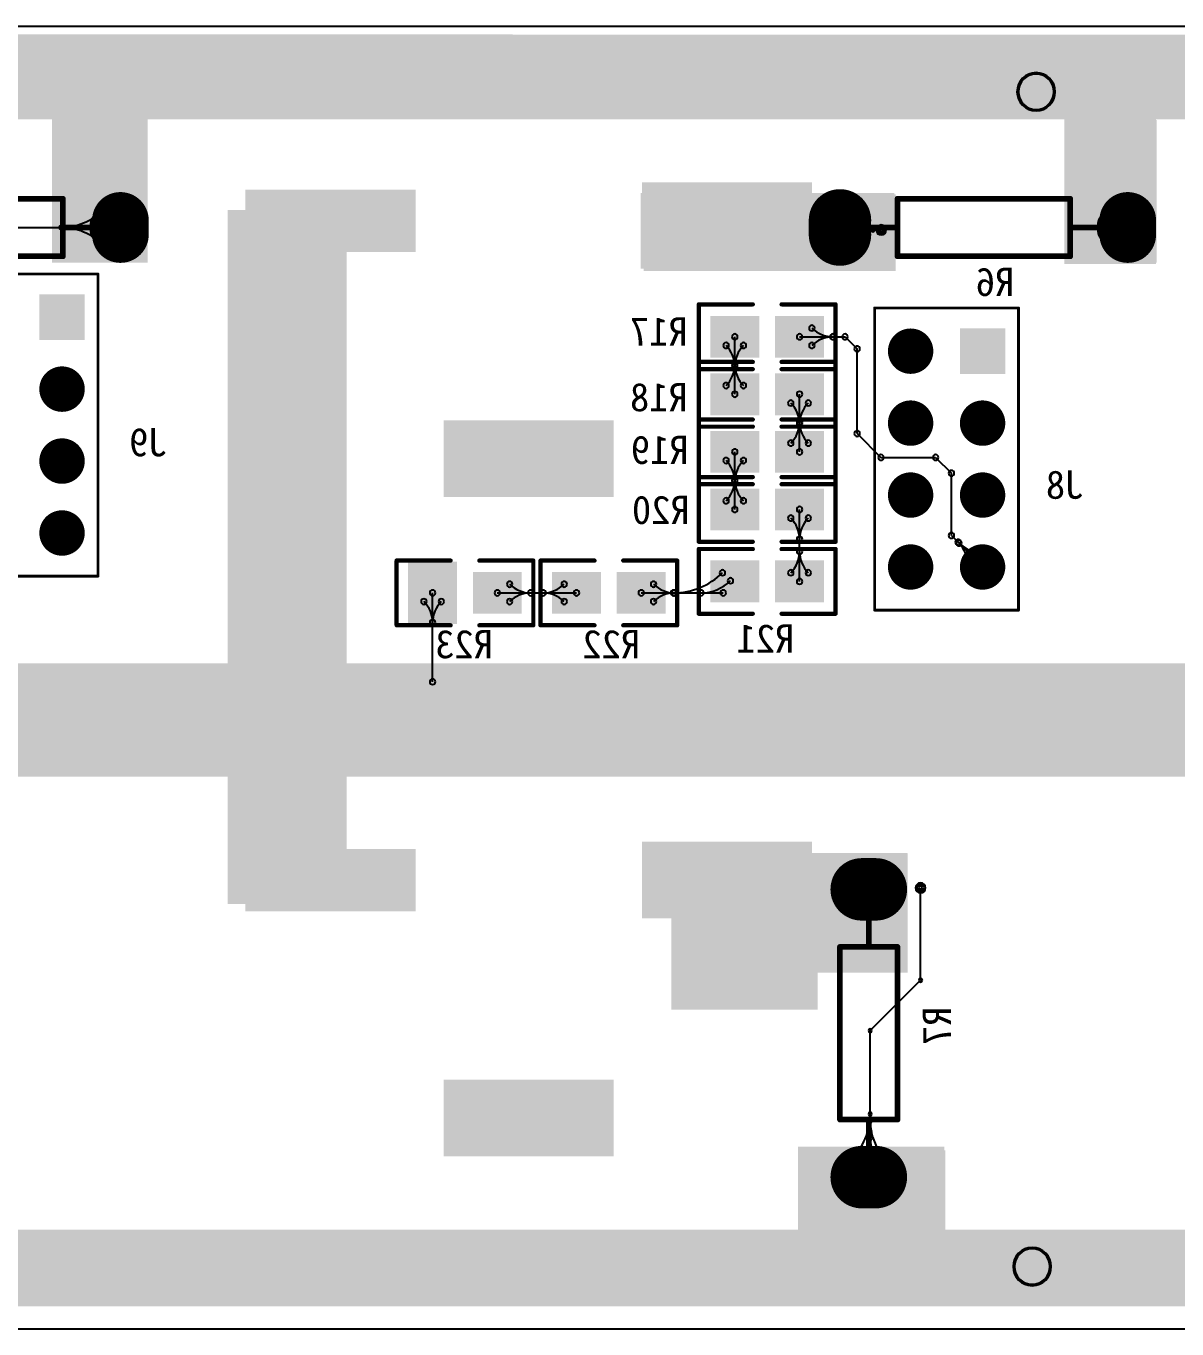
# Model space of a CAD drawing. Header units: inches. Extents: x 32166 to 66782, y 2386 to 7162.
# Drawn here: x 33347.3 to 33509.8, y 3216.8 to 3400.8 of the extents above; entities that cross this region are included whole.
import ezdxf

# ---------------------------------------------------------------- set-up
doc = ezdxf.new("R2010")
doc.units = ezdxf.units.IN
doc.header["$LTSCALE"] = 0.64311
doc.header["$MEASUREMENT"] = 0
for name, color, linetype in [('BOTTOMLAYER', 5, 'CONTINUOUS'), ('BOTTOMOVERLAY', 54, 'CONTINUOUS'), ('BOTTOMPASTE', 16, 'CONTINUOUS'), ('BOTTOMSOLDER', 6, 'CONTINUOUS'), ('KEEPOUTLAYER', 6, 'CONTINUOUS'), ('MULTILAYER', 9, 'CONTINUOUS')]:
    doc.layers.add(name, color=color, linetype=linetype)
doc.styles.get("Standard").update_dxf_attribs({"font": 'txt', "width": 0.8})

msp = doc.modelspace()

# ---------------------------------------------------------------- linework, layer by layer
at = {"layer": 'BOTTOMLAYER'}
for p, q in [((33328.61, 3372.4), (33357.66, 3372.4)), ((33462.18, 3372.4), (33462.54, 3372.05)), ((33462.54, 3372.05), (33468.02, 3372.05)), ((33447.33, 3348.84), (33447.33, 3356.97)), ((33456.48, 3356.97), (33462.9, 3356.97)), ((33462.9, 3356.97), (33464.61, 3355.25)), ((33464.61, 3343.29), (33464.61, 3355.25)), ((33456.48, 3340.71), (33456.48, 3348.84)), ((33464.61, 3343.29), (33467.97, 3339.93)), ((33447.33, 3332.58), (33447.33, 3340.71)), ((33467.97, 3339.93), (33475.69, 3339.93)), ((33475.69, 3339.93), (33477.92, 3337.7)), ((33477.92, 3328.9), (33477.92, 3337.7)), ((33456.48, 3322.42), (33456.48, 3332.58)), ((33477.92, 3328.9), (33482.32, 3324.5)), ((33482.32, 3324.45), (33482.32, 3324.5)), ((33404.66, 3308.25), (33404.66, 3320.79)), ((33413.8, 3320.79), (33424.98, 3320.79)), ((33434.12, 3320.79), (33445.7, 3320.79)), ((33473.56, 3266.09), (33473.56, 3279.13)), ((33466.45, 3258.97), (33473.56, 3266.09)), ((33466.45, 3241.21), (33466.45, 3258.97))]:
    msp.add_line(p, q, dxfattribs=at)
for points, const_width in [([(33360.58, 3371.4), (33360.58, 3373.4)], 8), ([(33462.18, 3371.4), (33462.18, 3373.4)], 8), ([(33502.82, 3371.4), (33502.82, 3373.4)], 8), ([(33357.66, 3373), (33357.66, 3371.8)], 2), ([(33499.9, 3373), (33499.9, 3371.8)], 2), ([(33465.25, 3278.93), (33467.25, 3278.93)], 8), ([(33465.25, 3238.29), (33467.25, 3238.29)], 8), ([(33467.05, 3241.21), (33465.85, 3241.21)], 2)]:
    msp.add_lwpolyline(points, dxfattribs=dict(at, const_width=const_width))
for points, const_width in [([(33362.58, 3373.4, 1), (33358.58, 3373.4, 1)], 4), ([(33464.18, 3373.4, 1), (33460.18, 3373.4, 1)], 4), ([(33504.82, 3373.4, 1), (33500.82, 3373.4, 1)], 4), ([(33362.58, 3371.4, 1), (33358.58, 3371.4, 1)], 4), ([(33464.18, 3371.4, 1), (33460.18, 3371.4, 1)], 4), ([(33504.82, 3371.4, 1), (33500.82, 3371.4, 1)], 4), ([(33358.16, 3373, 1), (33357.16, 3373, 1)], 1), ([(33358.16, 3371.8, 1), (33357.16, 3371.8, 1)], 1), ([(33500.4, 3373, 1), (33499.4, 3373, 1)], 1), ([(33500.4, 3371.8, 1), (33499.4, 3371.8, 1)], 1), ([(33473.56, 3354.93, 1), (33470.76, 3354.93, 1)], 2.8), ([(33353.73, 3349.57, 1), (33350.93, 3349.57, 1)], 2.8), ([(33473.56, 3344.77, 1), (33470.76, 3344.77, 1)], 2.8), ([(33483.72, 3344.77, 1), (33480.92, 3344.77, 1)], 2.8), ([(33353.73, 3339.41, 1), (33350.93, 3339.41, 1)], 2.8), ([(33473.56, 3334.61, 1), (33470.76, 3334.61, 1)], 2.8), ([(33483.72, 3334.61, 1), (33480.92, 3334.61, 1)], 2.8), ([(33353.73, 3329.25, 1), (33350.93, 3329.25, 1)], 2.8), ([(33473.56, 3324.45, 1), (33470.76, 3324.45, 1)], 2.8), ([(33483.72, 3324.45, 1), (33480.92, 3324.45, 1)], 2.8), ([(33465.25, 3276.93, 1), (33465.25, 3280.93, 1)], 4), ([(33467.25, 3276.93, 1), (33467.25, 3280.93, 1)], 4), ([(33465.25, 3236.29, 1), (33465.25, 3240.29, 1)], 4), ([(33467.25, 3236.29, 1), (33467.25, 3240.29, 1)], 4), ([(33465.85, 3240.71, 1), (33465.85, 3241.71, 1)], 1), ([(33467.05, 3240.71, 1), (33467.05, 3241.71, 1)], 1)]:
    msp.add_lwpolyline(points, format="xyb", close=True, dxfattribs=dict(at, const_width=const_width))
for centre, radius, start, end in [((33489.88, 3391.57), 2.5, 0, 180), ((33489.88, 3391.57), 2.5, 180, 0), ((33352.15, 3380.83), 8.43, 270, 315), ((33358.11, 3374.87), 0.254, 0, 180), ((33358.11, 3374.87), 0.254, 180, 0), ((33354.61, 3378.38), 5.98, 270.0001, 315.0001), ((33358.83, 3374.15), 0.254, 0, 180), ((33358.83, 3374.15), 0.254, 180, 0), ((33352.15, 3372.4), 0.254, 0, 180), ((33352.15, 3372.4), 0.254, 0, 180), ((33352.15, 3372.4), 0.254, 180, 0), ((33352.15, 3372.4), 0.254, 180, 0), ((33352.15, 3363.97), 8.43, 45, 90), ((33354.61, 3372.4), 0.254, 0, 180), ((33354.61, 3372.4), 0.254, 0, 180), ((33354.61, 3372.4), 0.254, 180, 0), ((33354.61, 3372.4), 0.254, 180, 0), ((33354.61, 3366.42), 5.98, 44.9999, 89.9999), ((33357.66, 3372.4), 0.254, 0, 180), ((33357.66, 3372.4), 0.254, 180, 0), ((33358.83, 3370.65), 0.254, 0, 180), ((33462.18, 3372.4), 0.254, 0, 180), ((33462.18, 3372.4), 0.254, 180, 0), ((33462.54, 3372.05), 0.254, 0, 180), ((33462.54, 3372.05), 0.254, 0, 180), ((33462.54, 3372.05), 0.254, 180, 0), ((33462.54, 3372.05), 0.254, 180, 0), ((33466.83, 3372.05), 0.254, 0, 180), ((33466.83, 3372.05), 0.254, 0, 180), ((33466.83, 3372.05), 0.254, 180, 0), ((33466.83, 3372.05), 0.254, 180, 0), ((33466.83, 3373.23), 1.19, 270.0004, 315.0004), ((33466.83, 3370.86), 1.19, 44.9996, 89.9996), ((33467.67, 3372.39), 0.254, 0, 180), ((33467.67, 3372.39), 0.254, 180, 0), ((33467.67, 3371.7), 0.254, 0, 180), ((33467.67, 3371.7), 0.254, 180, 0), ((33468.02, 3372.05), 0.5, 0, 180), ((33468.02, 3372.05), 0.5, 180, 0), ((33468.02, 3372.05), 0.254, 0, 180), ((33468.02, 3372.05), 0.254, 180, 0), ((33358.11, 3369.93), 0.254, 0, 180), ((33358.11, 3369.93), 0.254, 180, 0), ((33358.83, 3370.65), 0.254, 180, 0), ((33458.21, 3358.2), 0.4, 0, 180), ((33458.21, 3358.2), 0.4, 180, 0), ((33461.18, 3361.17), 4.2, 225, 270), ((33447.33, 3356.97), 0.4, 0, 180), ((33447.33, 3356.97), 0.4, 180, 0), ((33456.48, 3356.97), 0.4, 0, 180), ((33456.48, 3356.97), 0.4, 180, 0), ((33461.18, 3352.76), 4.2, 90, 135), ((33461.18, 3356.97), 0.4, 0, 180), ((33461.18, 3356.97), 0.4, 0, 180), ((33461.18, 3356.97), 0.4, 180, 0), ((33461.18, 3356.97), 0.4, 180, 0), ((33462.9, 3356.97), 0.4, 0, 180), ((33462.9, 3356.97), 0.4, 0, 180), ((33462.9, 3356.97), 0.4, 180, 0), ((33462.9, 3356.97), 0.4, 180, 0), ((33446.1, 3355.74), 0.4, 0, 180), ((33446.1, 3355.74), 0.4, 180, 0), ((33443.13, 3352.76), 4.2, 360, 45), ((33451.53, 3352.76), 4.2, 135, 180), ((33448.56, 3355.74), 0.4, 0, 180), ((33448.56, 3355.74), 0.4, 180, 0), ((33458.21, 3355.74), 0.4, 0, 180), ((33458.21, 3355.74), 0.4, 180, 0), ((33464.61, 3355.25), 0.4, 0, 180), ((33464.61, 3355.25), 0.4, 0, 180), ((33464.61, 3355.25), 0.4, 180, 0), ((33464.61, 3355.25), 0.4, 180, 0), ((33443.13, 3353.04), 4.2, 315, 0), ((33447.33, 3353.04), 0.4, 0, 180), ((33447.33, 3353.04), 0.4, 0, 180), ((33447.33, 3352.76), 0.4, 0, 180), ((33447.33, 3352.76), 0.4, 0, 180), ((33447.33, 3353.04), 0.4, 180, 0), ((33447.33, 3353.04), 0.4, 180, 0), ((33447.33, 3352.76), 0.4, 180, 0), ((33447.33, 3352.76), 0.4, 180, 0), ((33451.53, 3353.04), 4.2, 180, 225), ((33446.1, 3350.07), 0.4, 0, 180), ((33446.1, 3350.07), 0.4, 180, 0), ((33447.33, 3348.84), 0.4, 0, 180), ((33447.33, 3348.84), 0.4, 180, 0), ((33448.56, 3350.07), 0.4, 0, 180), ((33448.56, 3350.07), 0.4, 180, 0), ((33456.48, 3348.84), 0.4, 0, 180), ((33456.48, 3348.84), 0.4, 180, 0), ((33455.24, 3347.61), 0.4, 0, 180), ((33455.24, 3347.61), 0.4, 180, 0), ((33452.27, 3344.64), 4.2, 360, 45), ((33460.68, 3344.64), 4.2, 135, 180), ((33457.71, 3347.61), 0.4, 0, 180), ((33457.71, 3347.61), 0.4, 180, 0), ((33456.48, 3344.91), 0.4, 0, 180), ((33456.48, 3344.91), 0.4, 0, 180), ((33452.27, 3344.91), 4.2, 315, 0), ((33456.48, 3344.64), 0.4, 0, 180), ((33456.48, 3344.64), 0.4, 0, 180), ((33456.48, 3344.91), 0.4, 180, 0), ((33456.48, 3344.91), 0.4, 180, 0), ((33456.48, 3344.64), 0.4, 180, 0), ((33456.48, 3344.64), 0.4, 180, 0), ((33460.68, 3344.91), 4.2, 180, 225), ((33464.61, 3343.29), 0.4, 0, 180), ((33464.61, 3343.29), 0.4, 0, 180), ((33464.61, 3343.29), 0.4, 180, 0), ((33464.61, 3343.29), 0.4, 180, 0), ((33455.24, 3341.94), 0.4, 0, 180), ((33455.24, 3341.94), 0.4, 180, 0), ((33457.71, 3341.94), 0.4, 0, 180), ((33457.71, 3341.94), 0.4, 180, 0), ((33446.1, 3339.48), 0.4, 0, 180), ((33447.33, 3340.71), 0.4, 0, 180), ((33447.33, 3340.71), 0.4, 180, 0), ((33448.56, 3339.48), 0.4, 0, 180), ((33456.48, 3340.71), 0.4, 0, 180), ((33456.48, 3340.71), 0.4, 180, 0), ((33467.97, 3339.93), 0.4, 0, 180), ((33467.97, 3339.93), 0.4, 0, 180), ((33467.97, 3339.93), 0.4, 180, 0), ((33467.97, 3339.93), 0.4, 180, 0), ((33475.69, 3339.93), 0.4, 0, 180), ((33475.69, 3339.93), 0.4, 0, 180), ((33475.69, 3339.93), 0.4, 180, 0), ((33475.69, 3339.93), 0.4, 180, 0), ((33446.1, 3339.48), 0.4, 180, 0), ((33443.13, 3336.51), 4.2, 360, 45), ((33451.53, 3336.51), 4.2, 135, 180), ((33448.56, 3339.48), 0.4, 180, 0), ((33477.92, 3337.7), 0.4, 0, 180), ((33477.92, 3337.7), 0.4, 0, 180), ((33443.13, 3336.78), 4.2, 315, 0), ((33447.33, 3336.78), 0.4, 0, 180), ((33447.33, 3336.78), 0.4, 0, 180), ((33447.33, 3336.51), 0.4, 0, 180), ((33447.33, 3336.51), 0.4, 0, 180), ((33447.33, 3336.78), 0.4, 180, 0), ((33447.33, 3336.78), 0.4, 180, 0), ((33447.33, 3336.51), 0.4, 180, 0), ((33447.33, 3336.51), 0.4, 180, 0), ((33451.53, 3336.78), 4.2, 180, 225), ((33477.92, 3337.7), 0.4, 180, 0), ((33477.92, 3337.7), 0.4, 180, 0), ((33446.1, 3333.81), 0.4, 0, 180), ((33448.56, 3333.81), 0.4, 0, 180), ((33446.1, 3333.81), 0.4, 180, 0), ((33447.33, 3332.58), 0.4, 0, 180), ((33447.33, 3332.58), 0.4, 180, 0), ((33448.56, 3333.81), 0.4, 180, 0), ((33456.48, 3332.58), 0.4, 0, 180), ((33456.48, 3332.58), 0.4, 180, 0), ((33455.24, 3331.35), 0.4, 0, 180), ((33455.24, 3331.35), 0.4, 180, 0), ((33452.27, 3328.38), 4.2, 360, 45), ((33460.68, 3328.38), 4.2, 135, 180), ((33457.71, 3331.35), 0.4, 0, 180), ((33457.71, 3331.35), 0.4, 180, 0), ((33456.48, 3328.38), 0.4, 0, 180), ((33456.48, 3328.38), 0.4, 0, 180), ((33477.92, 3328.9), 0.4, 0, 180), ((33477.92, 3328.9), 0.4, 0, 180), ((33477.92, 3328.9), 0.4, 180, 0), ((33477.92, 3328.9), 0.4, 180, 0), ((33456.48, 3328.38), 0.4, 180, 0), ((33456.48, 3328.38), 0.4, 180, 0), ((33456.48, 3326.62), 0.4, 0, 180), ((33456.48, 3326.62), 0.4, 0, 180), ((33478.87, 3327.95), 0.4, 0, 180), ((33478.87, 3327.95), 0.4, 180, 0), ((33478.99, 3327.83), 0.4, 0, 180), ((33478.99, 3327.83), 0.4, 180, 0), ((33475.37, 3324.45), 4.94, 0, 45), ((33482.32, 3331.17), 4.71, 225, 270), ((33482.32, 3326.45), 0.4, 0, 180), ((33452.27, 3326.62), 4.2, 315, 0), ((33456.48, 3326.62), 0.4, 180, 0), ((33456.48, 3326.62), 0.4, 180, 0), ((33460.68, 3326.62), 4.2, 180, 225), ((33482.32, 3326.45), 0.4, 180, 0), ((33482.32, 3324.5), 0.4, 0, 180), ((33482.32, 3324.5), 0.4, 0, 180), ((33438.68, 3330.56), 9.77, 270, 315), ((33445.59, 3323.65), 0.4, 0, 180), ((33445.59, 3323.65), 0.4, 180, 0), ((33455.24, 3323.65), 0.4, 0, 180), ((33455.24, 3323.65), 0.4, 180, 0), ((33457.71, 3323.65), 0.4, 0, 180), ((33457.71, 3323.65), 0.4, 180, 0), ((33480.32, 3324.45), 0.4, 0, 180), ((33480.32, 3324.45), 0.4, 180, 0), ((33482.32, 3324.45), 0.4, 0, 180), ((33482.32, 3324.5), 0.4, 180, 0), ((33482.32, 3324.5), 0.4, 180, 0), ((33482.32, 3324.45), 0.4, 180, 0), ((33415.54, 3322.02), 0.4, 0, 180), ((33415.54, 3322.02), 0.4, 180, 0), ((33418.51, 3324.99), 4.2, 225, 270), ((33420.27, 3324.99), 4.2, 270, 315), ((33423.24, 3322.02), 0.4, 0, 180), ((33423.24, 3322.02), 0.4, 180, 0), ((33435.86, 3322.02), 0.4, 0, 180), ((33435.86, 3322.02), 0.4, 180, 0), ((33438.83, 3324.99), 4.2, 225, 270), ((33442.55, 3326.7), 5.91, 270, 315), ((33446.72, 3322.52), 0.4, 0, 180), ((33446.72, 3322.52), 0.4, 180, 0), ((33456.48, 3322.42), 0.4, 0, 180), ((33456.48, 3322.42), 0.4, 180, 0), ((33403.43, 3319.56), 0.4, 0, 180), ((33403.43, 3319.56), 0.4, 180, 0), ((33400.46, 3316.59), 4.2, 360, 45), ((33404.66, 3320.79), 0.4, 0, 180), ((33404.66, 3320.79), 0.4, 180, 0), ((33408.86, 3316.59), 4.2, 135, 180), ((33405.89, 3319.56), 0.4, 0, 180), ((33405.89, 3319.56), 0.4, 180, 0), ((33413.8, 3320.79), 0.4, 0, 180), ((33413.8, 3320.79), 0.4, 180, 0), ((33415.54, 3319.56), 0.4, 0, 180), ((33415.54, 3319.56), 0.4, 180, 0), ((33418.51, 3316.59), 4.2, 90, 135), ((33418.51, 3320.79), 0.4, 0, 180), ((33418.51, 3320.79), 0.4, 0, 180), ((33418.51, 3320.79), 0.4, 180, 0), ((33418.51, 3320.79), 0.4, 180, 0), ((33420.27, 3320.79), 0.4, 0, 180), ((33420.27, 3320.79), 0.4, 0, 180), ((33420.27, 3320.79), 0.4, 180, 0), ((33420.27, 3320.79), 0.4, 180, 0), ((33420.27, 3316.59), 4.2, 45, 90), ((33423.24, 3319.56), 0.4, 0, 180), ((33423.24, 3319.56), 0.4, 180, 0), ((33424.98, 3320.79), 0.4, 0, 180), ((33424.98, 3320.79), 0.4, 180, 0), ((33434.12, 3320.79), 0.4, 0, 180), ((33434.12, 3320.79), 0.4, 180, 0), ((33435.86, 3319.56), 0.4, 0, 180), ((33435.86, 3319.56), 0.4, 180, 0), ((33438.83, 3316.59), 4.2, 90, 135), ((33438.68, 3320.79), 0.4, 0, 180), ((33438.68, 3320.79), 0.4, 180, 0), ((33438.83, 3320.79), 0.4, 0, 180), ((33438.83, 3320.79), 0.4, 0, 180), ((33438.83, 3320.79), 0.4, 180, 0), ((33438.83, 3320.79), 0.4, 180, 0), ((33442.55, 3320.79), 0.4, 0, 180), ((33442.55, 3320.79), 0.4, 180, 0), ((33445.7, 3320.79), 0.4, 0, 180), ((33445.7, 3320.79), 0.4, 180, 0), ((33404.66, 3316.59), 0.4, 0, 180), ((33404.66, 3316.59), 0.4, 0, 180), ((33404.66, 3316.59), 0.4, 180, 0), ((33404.66, 3316.59), 0.4, 180, 0), ((33404.66, 3308.25), 0.4, 0, 180), ((33404.66, 3308.25), 0.4, 180, 0), ((33473.56, 3279.13), 0.5, 0, 180), ((33473.56, 3279.13), 0.5, 180, 0), ((33473.56, 3279.13), 0.254, 0, 180), ((33473.56, 3279.13), 0.254, 180, 0), ((33473.56, 3266.09), 0.254, 0, 180), ((33473.56, 3266.09), 0.254, 0, 180), ((33473.56, 3266.09), 0.254, 180, 0), ((33473.56, 3266.09), 0.254, 180, 0), ((33466.45, 3258.97), 0.254, 0, 180), ((33466.45, 3258.97), 0.254, 0, 180), ((33466.45, 3258.97), 0.254, 180, 0), ((33466.45, 3258.97), 0.254, 180, 0), ((33457.33, 3247.2), 9.11, 315, 0), ((33466.45, 3247.2), 0.254, 0, 180), ((33466.45, 3247.2), 0.254, 180, 0), ((33466.45, 3246.23), 0.254, 0, 180), ((33466.45, 3246.23), 0.254, 180, 0), ((33474.2, 3246.23), 7.75, 180, 225), ((33459.79, 3244.75), 6.66, 314.9999, 359.9999), ((33466.45, 3244.75), 0.254, 0, 180), ((33466.45, 3244.75), 0.254, 180, 0), ((33466.45, 3243.78), 0.254, 0, 180), ((33462.24, 3242.29), 4.21, 315, 0), ((33466.45, 3243.78), 0.254, 180, 0), ((33466.45, 3242.29), 0.254, 0, 180), ((33466.45, 3242.29), 0.254, 180, 0), ((33471.74, 3243.78), 5.29, 179.9999, 224.9999), ((33463.78, 3240.75), 0.254, 0, 180), ((33463.78, 3240.75), 0.254, 180, 0), ((33464.5, 3240.04), 0.254, 0, 180), ((33466.45, 3241.21), 0.254, 0, 180), ((33466.45, 3241.21), 0.254, 180, 0), ((33468, 3240.04), 0.254, 0, 180), ((33468.72, 3240.75), 0.254, 0, 180), ((33468.72, 3240.75), 0.254, 180, 0), ((33464.5, 3240.04), 0.254, 180, 0), ((33465.22, 3239.32), 0.254, 0, 180), ((33465.22, 3239.32), 0.254, 180, 0), ((33468, 3240.04), 0.254, 180, 0), ((33489.32, 3225.65), 2.5, 0, 180), ((33489.32, 3225.65), 2.5, 180, 0)]:
    msp.add_arc(centre, radius, start, end, dxfattribs=at)
for points in [[(32906.92, 3388.49), (33415.96, 3388.49), (32906.92, 3399.69), (33415.96, 3399.69)], [(33420.08, 3388.17), (33792.8, 3388.17), (33420.08, 3399.57), (33792.8, 3399.57)], [(33350.92, 3367.45), (33364.44, 3367.45), (33350.92, 3392.01), (33364.44, 3392.01)], [(33493.88, 3367.25), (33506.8, 3367.25), (33493.88, 3388.89), (33506.8, 3388.89)], [(33457.84, 3378.35), (33434.64, 3378.35), (33457.84, 3368.35), (33434.64, 3368.35)], [(33401.84, 3377.35), (33378.64, 3377.35), (33401.84, 3369.35), (33378.64, 3369.35)], [(33434.45, 3366.25), (33470.05, 3366.25), (33434.45, 3377.09), (33470.05, 3377.09)], [(33376.09, 3276.85), (33392.09, 3276.85), (33376.09, 3374.85), (33392.09, 3374.85)], [(33349.53, 3356.93), (33355.13, 3356.93), (33349.53, 3362.53), (33355.13, 3362.53)], [(33444.28, 3354.43), (33450.38, 3354.43), (33444.28, 3359.51), (33450.38, 3359.51)], [(33453.43, 3354.43), (33459.52, 3354.43), (33453.43, 3359.51), (33459.52, 3359.51)], [(33479.52, 3352.13), (33485.12, 3352.13), (33479.52, 3357.73), (33485.12, 3357.73)], [(33450.38, 3351.38), (33444.28, 3351.38), (33450.38, 3346.3), (33444.28, 3346.3)], [(33459.52, 3351.38), (33453.43, 3351.38), (33459.52, 3346.3), (33453.43, 3346.3)], [(33406.64, 3334.75), (33429.84, 3334.75), (33406.64, 3344.75), (33429.84, 3344.75)], [(33444.28, 3338.17), (33450.38, 3338.17), (33444.28, 3343.25), (33450.38, 3343.25)], [(33453.43, 3338.17), (33459.52, 3338.17), (33453.43, 3343.25), (33459.52, 3343.25)], [(33444.28, 3330.04), (33450.38, 3330.04), (33444.28, 3335.12), (33450.38, 3335.12)], [(33453.43, 3330.04), (33459.52, 3330.04), (33453.43, 3335.12), (33459.52, 3335.12)], [(33444.28, 3319.88), (33450.38, 3319.88), (33444.28, 3324.96), (33450.38, 3324.96)], [(33453.43, 3319.88), (33459.52, 3319.88), (33453.43, 3324.96), (33459.52, 3324.96)], [(33401.61, 3316.79), (33407.71, 3316.79), (33401.61, 3324.79), (33407.71, 3324.79)], [(33410.76, 3318.25), (33416.85, 3318.25), (33410.76, 3323.33), (33416.85, 3323.33)], [(33428.03, 3323.33), (33421.93, 3323.33), (33428.03, 3318.25), (33421.93, 3318.25)], [(33437.17, 3323.33), (33431.08, 3323.33), (33437.17, 3318.25), (33431.08, 3318.25)], [(33340.92, 3294.85), (33673.97, 3294.85), (33340.92, 3310.85), (33673.97, 3310.85)], [(33457.84, 3285.23), (33434.64, 3285.23), (33457.84, 3275.23), (33434.64, 3275.23)], [(33401.84, 3284.23), (33378.64, 3284.23), (33401.84, 3276.23), (33378.64, 3276.23)], [(33438.37, 3261.93), (33459.05, 3261.93), (33438.37, 3284.05), (33459.05, 3284.05)], [(33453.36, 3267.29), (33471.68, 3267.29), (33453.36, 3284.05), (33471.68, 3284.05)], [(33406.64, 3241.63), (33429.84, 3241.63), (33406.64, 3251.63), (33429.84, 3251.63)], [(33456.28, 3220.33), (33476.92, 3220.33), (33456.28, 3242.57), (33476.92, 3242.57)], [(33006.6, 3220.05), (33418.68, 3220.05), (33006.6, 3230.85), (33418.68, 3230.85)], [(33423.08, 3220.09), (33751.76, 3220.09), (33423.08, 3230.81), (33751.76, 3230.81)]]:
    msp.add_solid(points, dxfattribs=at)
at = {"layer": 'BOTTOMOVERLAY'}
for points, const_width in [([(33328.07, 3376.46), (33352.46, 3376.46)], 0.8), ([(33352.46, 3368.33), (33352.46, 3376.46)], 0.8), ([(33470.31, 3368.33), (33470.31, 3376.46)], 0.8), ([(33470.31, 3376.46), (33494.7, 3376.46)], 0.8), ([(33494.7, 3368.33), (33494.7, 3376.46)], 0.8), ([(33352.46, 3372.4), (33356.52, 3372.4)], 0.8), ([(33466.25, 3372.4), (33470.31, 3372.4)], 0.8), ([(33494.7, 3372.4), (33498.76, 3372.4)], 0.8), ([(33328.07, 3368.33), (33352.46, 3368.33)], 0.8), ([(33470.31, 3368.33), (33494.7, 3368.33)], 0.8), ([(33337.09, 3365.83), (33357.41, 3365.83)], 0.4), ([(33357.41, 3323.16), (33357.41, 3365.83)], 0.4), ([(33442.25, 3352.39), (33442.25, 3361.54)], 0.6), ([(33442.25, 3361.54), (33449.87, 3361.54)], 0.6), ([(33453.94, 3361.54), (33461.56, 3361.54)], 0.6), ([(33461.56, 3352.39), (33461.56, 3361.54)], 0.6), ([(33467.08, 3318.36), (33467.08, 3361.03)], 0.4), ([(33467.08, 3361.03), (33487.4, 3361.03)], 0.4), ([(33487.4, 3318.36), (33487.4, 3361.03)], 0.4), ([(33442.25, 3344.27), (33442.25, 3353.41)], 0.6), ([(33442.25, 3353.41), (33449.87, 3353.41)], 0.6), ([(33442.25, 3352.39), (33449.87, 3352.39)], 0.6), ([(33453.94, 3353.41), (33461.56, 3353.41)], 0.6), ([(33453.94, 3352.39), (33461.56, 3352.39)], 0.6), ([(33461.56, 3344.27), (33461.56, 3353.41)], 0.6), ([(33442.25, 3336.14), (33442.25, 3345.28)], 0.6), ([(33442.25, 3345.28), (33449.87, 3345.28)], 0.6), ([(33453.94, 3345.28), (33461.56, 3345.28)], 0.6), ([(33461.56, 3336.14), (33461.56, 3345.28)], 0.6), ([(33442.25, 3344.27), (33449.87, 3344.27)], 0.6), ([(33453.94, 3344.27), (33461.56, 3344.27)], 0.6), ([(33442.25, 3328.01), (33442.25, 3337.15)], 0.6), ([(33442.25, 3337.15), (33449.87, 3337.15)], 0.6), ([(33442.25, 3336.14), (33449.87, 3336.14)], 0.6), ([(33453.94, 3337.15), (33461.56, 3337.15)], 0.6), ([(33453.94, 3336.14), (33461.56, 3336.14)], 0.6), ([(33461.56, 3328.01), (33461.56, 3337.15)], 0.6), ([(33442.25, 3328.01), (33449.87, 3328.01)], 0.6), ([(33442.25, 3317.85), (33442.25, 3326.99)], 0.6), ([(33442.25, 3326.99), (33449.87, 3326.99)], 0.6), ([(33453.94, 3328.01), (33461.56, 3328.01)], 0.6), ([(33453.94, 3326.99), (33461.56, 3326.99)], 0.6), ([(33461.56, 3317.85), (33461.56, 3326.99)], 0.6), ([(33399.58, 3316.22), (33399.58, 3325.36)], 0.6), ([(33399.58, 3325.36), (33407.2, 3325.36)], 0.6), ([(33411.26, 3325.36), (33418.88, 3325.36)], 0.6), ([(33418.88, 3316.22), (33418.88, 3325.36)], 0.6), ([(33419.9, 3316.22), (33419.9, 3325.36)], 0.6), ([(33419.9, 3325.36), (33427.52, 3325.36)], 0.6), ([(33431.58, 3325.36), (33439.2, 3325.36)], 0.6), ([(33439.2, 3316.22), (33439.2, 3325.36)], 0.6), ([(33337.09, 3323.16), (33357.41, 3323.16)], 0.4), ([(33442.25, 3317.85), (33449.87, 3317.85)], 0.6), ([(33453.94, 3317.85), (33461.56, 3317.85)], 0.6), ([(33467.08, 3318.36), (33487.4, 3318.36)], 0.4), ([(33399.58, 3316.22), (33407.2, 3316.22)], 0.6), ([(33411.26, 3316.22), (33418.88, 3316.22)], 0.6), ([(33419.9, 3316.22), (33427.52, 3316.22)], 0.6), ([(33431.58, 3316.22), (33439.2, 3316.22)], 0.6), ([(33466.25, 3270.8), (33466.25, 3274.86)], 0.8), ([(33462.18, 3270.8), (33470.31, 3270.8)], 0.8), ([(33462.18, 3246.41), (33462.18, 3270.8)], 0.8), ([(33470.31, 3246.41), (33470.31, 3270.8)], 0.8), ([(33462.18, 3246.41), (33470.31, 3246.41)], 0.8), ([(33466.25, 3242.35), (33466.25, 3246.41)], 0.8)]:
    msp.add_lwpolyline(points, dxfattribs=dict(at, const_width=const_width))
for points, const_width in [([(33352.66, 3376.46, 1), (33352.26, 3376.46, 1)], 0.4), ([(33352.66, 3376.46, 1), (33352.26, 3376.46, 1)], 0.4), ([(33470.51, 3376.46, 1), (33470.11, 3376.46, 1)], 0.4), ([(33470.51, 3376.46, 1), (33470.11, 3376.46, 1)], 0.4), ([(33494.9, 3376.46, 1), (33494.5, 3376.46, 1)], 0.4), ([(33494.9, 3376.46, 1), (33494.5, 3376.46, 1)], 0.4), ([(33352.66, 3372.4, 1), (33352.26, 3372.4, 1)], 0.4), ([(33356.72, 3372.4, 1), (33356.32, 3372.4, 1)], 0.4), ([(33466.45, 3372.4, 1), (33466.05, 3372.4, 1)], 0.4), ([(33470.51, 3372.4, 1), (33470.11, 3372.4, 1)], 0.4), ([(33494.9, 3372.4, 1), (33494.5, 3372.4, 1)], 0.4), ([(33498.96, 3372.4, 1), (33498.56, 3372.4, 1)], 0.4), ([(33352.66, 3368.33, 1), (33352.26, 3368.33, 1)], 0.4), ([(33352.66, 3368.33, 1), (33352.26, 3368.33, 1)], 0.4), ([(33470.51, 3368.33, 1), (33470.11, 3368.33, 1)], 0.4), ([(33470.51, 3368.33, 1), (33470.11, 3368.33, 1)], 0.4), ([(33494.9, 3368.33, 1), (33494.5, 3368.33, 1)], 0.4), ([(33494.9, 3368.33, 1), (33494.5, 3368.33, 1)], 0.4), ([(33357.51, 3365.83, 1), (33357.31, 3365.83, 1)], 0.2), ([(33357.51, 3365.83, 1), (33357.31, 3365.83, 1)], 0.2), ([(33442.1, 3361.54, 1), (33442.4, 3361.54, 1)], 0.3), ([(33442.1, 3361.54, 1), (33442.4, 3361.54, 1)], 0.3), ([(33449.72, 3361.54, 1), (33450.02, 3361.54, 1)], 0.3), ([(33453.79, 3361.54, 1), (33454.09, 3361.54, 1)], 0.3), ([(33461.41, 3361.54, 1), (33461.71, 3361.54, 1)], 0.3), ([(33461.41, 3361.54, 1), (33461.71, 3361.54, 1)], 0.3), ([(33467.18, 3361.03, 1), (33466.98, 3361.03, 1)], 0.2), ([(33467.18, 3361.03, 1), (33466.98, 3361.03, 1)], 0.2), ([(33487.5, 3361.03, 1), (33487.3, 3361.03, 1)], 0.2), ([(33487.5, 3361.03, 1), (33487.3, 3361.03, 1)], 0.2), ([(33442.4, 3353.41, 1), (33442.1, 3353.41, 1)], 0.3), ([(33442.4, 3353.41, 1), (33442.1, 3353.41, 1)], 0.3), ([(33442.1, 3352.39, 1), (33442.4, 3352.39, 1)], 0.3), ([(33442.1, 3352.39, 1), (33442.4, 3352.39, 1)], 0.3), ([(33450.02, 3353.41, 1), (33449.72, 3353.41, 1)], 0.3), ([(33449.72, 3352.39, 1), (33450.02, 3352.39, 1)], 0.3), ([(33454.09, 3353.41, 1), (33453.79, 3353.41, 1)], 0.3), ([(33453.79, 3352.39, 1), (33454.09, 3352.39, 1)], 0.3), ([(33461.71, 3353.41, 1), (33461.41, 3353.41, 1)], 0.3), ([(33461.71, 3353.41, 1), (33461.41, 3353.41, 1)], 0.3), ([(33461.41, 3352.39, 1), (33461.71, 3352.39, 1)], 0.3), ([(33461.41, 3352.39, 1), (33461.71, 3352.39, 1)], 0.3), ([(33442.1, 3345.28, 1), (33442.4, 3345.28, 1)], 0.3), ([(33442.1, 3345.28, 1), (33442.4, 3345.28, 1)], 0.3), ([(33449.72, 3345.28, 1), (33450.02, 3345.28, 1)], 0.3), ([(33453.79, 3345.28, 1), (33454.09, 3345.28, 1)], 0.3), ([(33461.41, 3345.28, 1), (33461.71, 3345.28, 1)], 0.3), ([(33461.41, 3345.28, 1), (33461.71, 3345.28, 1)], 0.3), ([(33442.4, 3344.27, 1), (33442.1, 3344.27, 1)], 0.3), ([(33442.4, 3344.27, 1), (33442.1, 3344.27, 1)], 0.3), ([(33450.02, 3344.27, 1), (33449.72, 3344.27, 1)], 0.3), ([(33454.09, 3344.27, 1), (33453.79, 3344.27, 1)], 0.3), ([(33461.71, 3344.27, 1), (33461.41, 3344.27, 1)], 0.3), ([(33461.71, 3344.27, 1), (33461.41, 3344.27, 1)], 0.3), ([(33442.1, 3337.15, 1), (33442.4, 3337.15, 1)], 0.3), ([(33442.1, 3337.15, 1), (33442.4, 3337.15, 1)], 0.3), ([(33442.1, 3336.14, 1), (33442.4, 3336.14, 1)], 0.3), ([(33442.1, 3336.14, 1), (33442.4, 3336.14, 1)], 0.3), ([(33449.72, 3337.15, 1), (33450.02, 3337.15, 1)], 0.3), ([(33449.72, 3336.14, 1), (33450.02, 3336.14, 1)], 0.3), ([(33453.79, 3337.15, 1), (33454.09, 3337.15, 1)], 0.3), ([(33453.79, 3336.14, 1), (33454.09, 3336.14, 1)], 0.3), ([(33461.41, 3337.15, 1), (33461.71, 3337.15, 1)], 0.3), ([(33461.41, 3337.15, 1), (33461.71, 3337.15, 1)], 0.3), ([(33461.41, 3336.14, 1), (33461.71, 3336.14, 1)], 0.3), ([(33461.41, 3336.14, 1), (33461.71, 3336.14, 1)], 0.3), ([(33442.1, 3328.01, 1), (33442.4, 3328.01, 1)], 0.3), ([(33442.1, 3328.01, 1), (33442.4, 3328.01, 1)], 0.3), ([(33442.1, 3326.99, 1), (33442.4, 3326.99, 1)], 0.3), ([(33442.1, 3326.99, 1), (33442.4, 3326.99, 1)], 0.3), ([(33449.72, 3328.01, 1), (33450.02, 3328.01, 1)], 0.3), ([(33449.72, 3326.99, 1), (33450.02, 3326.99, 1)], 0.3), ([(33453.79, 3328.01, 1), (33454.09, 3328.01, 1)], 0.3), ([(33453.79, 3326.99, 1), (33454.09, 3326.99, 1)], 0.3), ([(33461.41, 3328.01, 1), (33461.71, 3328.01, 1)], 0.3), ([(33461.41, 3328.01, 1), (33461.71, 3328.01, 1)], 0.3), ([(33461.41, 3326.99, 1), (33461.71, 3326.99, 1)], 0.3), ([(33461.41, 3326.99, 1), (33461.71, 3326.99, 1)], 0.3), ([(33399.43, 3325.36, 1), (33399.73, 3325.36, 1)], 0.3), ([(33399.43, 3325.36, 1), (33399.73, 3325.36, 1)], 0.3), ([(33407.05, 3325.36, 1), (33407.35, 3325.36, 1)], 0.3), ([(33411.11, 3325.36, 1), (33411.41, 3325.36, 1)], 0.3), ([(33418.73, 3325.36, 1), (33419.03, 3325.36, 1)], 0.3), ([(33418.73, 3325.36, 1), (33419.03, 3325.36, 1)], 0.3), ([(33420.05, 3325.36, 1), (33419.75, 3325.36, 1)], 0.3), ([(33420.05, 3325.36, 1), (33419.75, 3325.36, 1)], 0.3), ([(33427.67, 3325.36, 1), (33427.37, 3325.36, 1)], 0.3), ([(33431.73, 3325.36, 1), (33431.43, 3325.36, 1)], 0.3), ([(33439.35, 3325.36, 1), (33439.05, 3325.36, 1)], 0.3), ([(33439.35, 3325.36, 1), (33439.05, 3325.36, 1)], 0.3), ([(33357.51, 3323.16, 1), (33357.31, 3323.16, 1)], 0.2), ([(33357.51, 3323.16, 1), (33357.31, 3323.16, 1)], 0.2), ([(33442.1, 3317.85, 1), (33442.4, 3317.85, 1)], 0.3), ([(33442.1, 3317.85, 1), (33442.4, 3317.85, 1)], 0.3), ([(33449.72, 3317.85, 1), (33450.02, 3317.85, 1)], 0.3), ([(33453.79, 3317.85, 1), (33454.09, 3317.85, 1)], 0.3), ([(33461.41, 3317.85, 1), (33461.71, 3317.85, 1)], 0.3), ([(33461.41, 3317.85, 1), (33461.71, 3317.85, 1)], 0.3), ([(33467.18, 3318.36, 1), (33466.98, 3318.36, 1)], 0.2), ([(33467.18, 3318.36, 1), (33466.98, 3318.36, 1)], 0.2), ([(33487.5, 3318.36, 1), (33487.3, 3318.36, 1)], 0.2), ([(33487.5, 3318.36, 1), (33487.3, 3318.36, 1)], 0.2), ([(33399.43, 3316.22, 1), (33399.73, 3316.22, 1)], 0.3), ([(33399.43, 3316.22, 1), (33399.73, 3316.22, 1)], 0.3), ([(33407.05, 3316.22, 1), (33407.35, 3316.22, 1)], 0.3), ([(33411.11, 3316.22, 1), (33411.41, 3316.22, 1)], 0.3), ([(33418.73, 3316.22, 1), (33419.03, 3316.22, 1)], 0.3), ([(33418.73, 3316.22, 1), (33419.03, 3316.22, 1)], 0.3), ([(33420.05, 3316.22, 1), (33419.75, 3316.22, 1)], 0.3), ([(33420.05, 3316.22, 1), (33419.75, 3316.22, 1)], 0.3), ([(33427.67, 3316.22, 1), (33427.37, 3316.22, 1)], 0.3), ([(33431.73, 3316.22, 1), (33431.43, 3316.22, 1)], 0.3), ([(33439.35, 3316.22, 1), (33439.05, 3316.22, 1)], 0.3), ([(33439.35, 3316.22, 1), (33439.05, 3316.22, 1)], 0.3), ([(33466.25, 3274.66, 1), (33466.25, 3275.06, 1)], 0.4), ([(33462.18, 3270.6, 1), (33462.18, 3271, 1)], 0.4), ([(33462.18, 3270.6, 1), (33462.18, 3271, 1)], 0.4), ([(33466.25, 3270.6, 1), (33466.25, 3271, 1)], 0.4), ([(33470.31, 3270.6, 1), (33470.31, 3271, 1)], 0.4), ([(33470.31, 3270.6, 1), (33470.31, 3271, 1)], 0.4), ([(33462.18, 3246.21, 1), (33462.18, 3246.61, 1)], 0.4), ([(33462.18, 3246.21, 1), (33462.18, 3246.61, 1)], 0.4), ([(33466.25, 3246.21, 1), (33466.25, 3246.61, 1)], 0.4), ([(33470.31, 3246.21, 1), (33470.31, 3246.61, 1)], 0.4), ([(33470.31, 3246.21, 1), (33470.31, 3246.61, 1)], 0.4), ([(33466.25, 3242.15, 1), (33466.25, 3242.55, 1)], 0.4)]:
    msp.add_lwpolyline(points, format="xyb", close=True, dxfattribs=dict(at, const_width=const_width))
at = {"layer": 'BOTTOMPASTE'}
for points, const_width in [([(33462.18, 3371.4), (33462.18, 3373.4)], 8), ([(33465.25, 3238.29), (33467.25, 3238.29)], 8), ([(33467.05, 3241.21), (33465.85, 3241.21)], 2)]:
    msp.add_lwpolyline(points, dxfattribs=dict(at, const_width=const_width))
for points, const_width in [([(33464.18, 3373.4, 1), (33460.18, 3373.4, 1)], 4), ([(33464.18, 3371.4, 1), (33460.18, 3371.4, 1)], 4), ([(33465.25, 3236.29, 1), (33465.25, 3240.29, 1)], 4), ([(33467.25, 3236.29, 1), (33467.25, 3240.29, 1)], 4), ([(33465.85, 3240.71, 1), (33465.85, 3241.71, 1)], 1), ([(33467.05, 3240.71, 1), (33467.05, 3241.71, 1)], 1)]:
    msp.add_lwpolyline(points, format="xyb", close=True, dxfattribs=dict(at, const_width=const_width))
for points in [[(33444.28, 3354.43), (33450.38, 3354.43), (33444.28, 3359.51), (33450.38, 3359.51)], [(33453.43, 3354.43), (33459.52, 3354.43), (33453.43, 3359.51), (33459.52, 3359.51)], [(33450.38, 3351.38), (33444.28, 3351.38), (33450.38, 3346.3), (33444.28, 3346.3)], [(33459.52, 3351.38), (33453.43, 3351.38), (33459.52, 3346.3), (33453.43, 3346.3)], [(33444.28, 3338.17), (33450.38, 3338.17), (33444.28, 3343.25), (33450.38, 3343.25)], [(33453.43, 3338.17), (33459.52, 3338.17), (33453.43, 3343.25), (33459.52, 3343.25)], [(33444.28, 3330.04), (33450.38, 3330.04), (33444.28, 3335.12), (33450.38, 3335.12)], [(33453.43, 3330.04), (33459.52, 3330.04), (33453.43, 3335.12), (33459.52, 3335.12)], [(33444.28, 3319.88), (33450.38, 3319.88), (33444.28, 3324.96), (33450.38, 3324.96)], [(33453.43, 3319.88), (33459.52, 3319.88), (33453.43, 3324.96), (33459.52, 3324.96)], [(33401.61, 3316.79), (33407.71, 3316.79), (33401.61, 3324.79), (33407.71, 3324.79)], [(33410.76, 3318.25), (33416.85, 3318.25), (33410.76, 3323.33), (33416.85, 3323.33)], [(33428.03, 3323.33), (33421.93, 3323.33), (33428.03, 3318.25), (33421.93, 3318.25)], [(33437.17, 3323.33), (33431.08, 3323.33), (33437.17, 3318.25), (33431.08, 3318.25)]]:
    msp.add_solid(points, dxfattribs=at)
at = {"layer": 'BOTTOMSOLDER'}
for points, const_width in [([(33462.18, 3371.4), (33462.18, 3373.4)], 8.81), ([(33357.66, 3373), (33357.66, 3371.8)], 2.81), ([(33499.9, 3373), (33499.9, 3371.8)], 2.81), ([(33465.25, 3278.93), (33467.25, 3278.93)], 8.81), ([(33465.25, 3238.29), (33467.25, 3238.29)], 8.81), ([(33467.05, 3241.21), (33465.85, 3241.21)], 2.81)]:
    msp.add_lwpolyline(points, dxfattribs=dict(at, const_width=const_width))
for points, const_width in [([(33464.39, 3373.4, 1), (33459.98, 3373.4, 1)], 4.41), ([(33464.39, 3371.4, 1), (33459.98, 3371.4, 1)], 4.41), ([(33358.37, 3373, 1), (33356.96, 3373, 1)], 1.41), ([(33358.37, 3371.8, 1), (33356.96, 3371.8, 1)], 1.41), ([(33500.61, 3373, 1), (33499.2, 3373, 1)], 1.41), ([(33500.61, 3371.8, 1), (33499.2, 3371.8, 1)], 1.41), ([(33473.76, 3354.93, 1), (33470.56, 3354.93, 1)], 3.21), ([(33353.94, 3349.57, 1), (33350.73, 3349.57, 1)], 3.21), ([(33473.76, 3344.77, 1), (33470.56, 3344.77, 1)], 3.21), ([(33483.92, 3344.77, 1), (33480.72, 3344.77, 1)], 3.21), ([(33353.94, 3339.41, 1), (33350.73, 3339.41, 1)], 3.21), ([(33473.76, 3334.61, 1), (33470.56, 3334.61, 1)], 3.21), ([(33483.92, 3334.61, 1), (33480.72, 3334.61, 1)], 3.21), ([(33353.94, 3329.25, 1), (33350.73, 3329.25, 1)], 3.21), ([(33473.76, 3324.45, 1), (33470.56, 3324.45, 1)], 3.21), ([(33483.92, 3324.45, 1), (33480.72, 3324.45, 1)], 3.21), ([(33465.25, 3276.72, 1), (33465.25, 3281.13, 1)], 4.41), ([(33467.25, 3276.72, 1), (33467.25, 3281.13, 1)], 4.41), ([(33465.25, 3236.08, 1), (33465.25, 3240.49, 1)], 4.41), ([(33467.25, 3236.08, 1), (33467.25, 3240.49, 1)], 4.41), ([(33465.85, 3240.5, 1), (33465.85, 3241.91, 1)], 1.41), ([(33467.05, 3240.5, 1), (33467.05, 3241.91, 1)], 1.41)]:
    msp.add_lwpolyline(points, format="xyb", close=True, dxfattribs=dict(at, const_width=const_width))
for centre, radius, start, end in [((33489.88, 3391.57), 2.7, 0, 180), ((33489.88, 3391.57), 2.7, 180, 0), ((33468.02, 3372.05), 0.703, 0, 180), ((33468.02, 3372.05), 0.703, 180, 0), ((33473.56, 3279.13), 0.703, 0, 180), ((33473.56, 3279.13), 0.703, 180, 0), ((33489.32, 3225.65), 2.7, 0, 180), ((33489.32, 3225.65), 2.7, 180, 0)]:
    msp.add_arc(centre, radius, start, end, dxfattribs=at)
for points in [[(32906.92, 3387.65), (33792.92, 3387.65), (32906.92, 3399.65), (33792.92, 3399.65)], [(33350.96, 3367.97), (33364.24, 3367.97), (33350.96, 3388.49), (33364.24, 3388.49)], [(33494.2, 3367.45), (33506.92, 3367.45), (33494.2, 3387.57), (33506.92, 3387.57)], [(33458.25, 3378.76), (33434.24, 3378.76), (33458.25, 3367.95), (33434.24, 3367.95)], [(33402.25, 3377.76), (33378.24, 3377.76), (33402.25, 3368.95), (33378.24, 3368.95)], [(33434.04, 3366.57), (33469.88, 3366.57), (33434.04, 3377.25), (33469.88, 3377.25)], [(33375.72, 3276.85), (33392.52, 3276.85), (33375.72, 3374.85), (33392.52, 3374.85)], [(33349.13, 3356.53), (33355.54, 3356.53), (33349.13, 3362.94), (33355.54, 3362.94)], [(33443.88, 3354.02), (33450.79, 3354.02), (33443.88, 3359.91), (33450.79, 3359.91)], [(33453.02, 3354.02), (33459.93, 3354.02), (33453.02, 3359.91), (33459.93, 3359.91)], [(33479.11, 3351.73), (33485.53, 3351.73), (33479.11, 3358.14), (33485.53, 3358.14)], [(33450.79, 3351.78), (33443.88, 3351.78), (33450.79, 3345.89), (33443.88, 3345.89)], [(33459.93, 3351.78), (33453.02, 3351.78), (33459.93, 3345.89), (33453.02, 3345.89)], [(33406.24, 3334.35), (33430.25, 3334.35), (33406.24, 3345.16), (33430.25, 3345.16)], [(33443.88, 3337.76), (33450.79, 3337.76), (33443.88, 3343.66), (33450.79, 3343.66)], [(33453.02, 3337.76), (33459.93, 3337.76), (33453.02, 3343.66), (33459.93, 3343.66)], [(33443.88, 3329.64), (33450.79, 3329.64), (33443.88, 3335.53), (33450.79, 3335.53)], [(33453.02, 3329.64), (33459.93, 3329.64), (33453.02, 3335.53), (33459.93, 3335.53)], [(33401.2, 3316.38), (33408.11, 3316.38), (33401.2, 3325.2), (33408.11, 3325.2)], [(33443.88, 3319.48), (33450.79, 3319.48), (33443.88, 3325.37), (33450.79, 3325.37)], [(33453.02, 3319.48), (33459.93, 3319.48), (33453.02, 3325.37), (33459.93, 3325.37)], [(33410.35, 3317.84), (33417.26, 3317.84), (33410.35, 3323.74), (33417.26, 3323.74)], [(33428.43, 3323.74), (33421.52, 3323.74), (33428.43, 3317.84), (33421.52, 3317.84)], [(33437.58, 3323.74), (33430.67, 3323.74), (33437.58, 3317.84), (33430.67, 3317.84)], [(33340.92, 3295.25), (33669.32, 3295.25), (33340.92, 3310.45), (33669.32, 3310.45)], [(33402.25, 3284.64), (33378.24, 3284.64), (33402.25, 3275.83), (33378.24, 3275.83)], [(33458.25, 3285.64), (33434.24, 3285.64), (33458.25, 3274.83), (33434.24, 3274.83)], [(33438.52, 3262.45), (33458.92, 3262.45), (33438.52, 3283.65), (33458.92, 3283.65)], [(33453.76, 3267.17), (33471.72, 3267.17), (33453.76, 3284.01), (33471.72, 3284.01)], [(33406.24, 3241.23), (33430.25, 3241.23), (33406.24, 3252.04), (33430.25, 3252.04)], [(33456.32, 3221.33), (33477.08, 3221.33), (33456.32, 3242.09), (33477.08, 3242.09)], [(33006.6, 3220.05), (33751.72, 3220.05), (33006.6, 3230.85), (33751.72, 3230.85)]]:
    msp.add_solid(points, dxfattribs=at)
at = {"layer": 'KEEPOUTLAYER'}
for p, q in [((32676.92, 3400.85), (34016.92, 3400.85)), ((32676.92, 3216.85), (34016.92, 3216.85))]:
    msp.add_line(p, q, dxfattribs=at)
at = {"layer": 'MULTILAYER'}
for points, const_width in [([(33360.58, 3371.4), (33360.58, 3373.4)], 8), ([(33502.82, 3371.4), (33502.82, 3373.4)], 8), ([(33357.66, 3373), (33357.66, 3371.8)], 2), ([(33499.9, 3373), (33499.9, 3371.8)], 2), ([(33465.25, 3278.93), (33467.25, 3278.93)], 8)]:
    msp.add_lwpolyline(points, dxfattribs=dict(at, const_width=const_width))
for points, const_width in [([(33362.58, 3373.4, 1), (33358.58, 3373.4, 1)], 4), ([(33504.82, 3373.4, 1), (33500.82, 3373.4, 1)], 4), ([(33362.58, 3371.4, 1), (33358.58, 3371.4, 1)], 4), ([(33504.82, 3371.4, 1), (33500.82, 3371.4, 1)], 4), ([(33358.16, 3373, 1), (33357.16, 3373, 1)], 1), ([(33358.16, 3371.8, 1), (33357.16, 3371.8, 1)], 1), ([(33500.4, 3373, 1), (33499.4, 3373, 1)], 1), ([(33500.4, 3371.8, 1), (33499.4, 3371.8, 1)], 1), ([(33473.56, 3354.93, 1), (33470.76, 3354.93, 1)], 2.8), ([(33353.73, 3349.57, 1), (33350.93, 3349.57, 1)], 2.8), ([(33473.56, 3344.77, 1), (33470.76, 3344.77, 1)], 2.8), ([(33483.72, 3344.77, 1), (33480.92, 3344.77, 1)], 2.8), ([(33353.73, 3339.41, 1), (33350.93, 3339.41, 1)], 2.8), ([(33473.56, 3334.61, 1), (33470.76, 3334.61, 1)], 2.8), ([(33483.72, 3334.61, 1), (33480.92, 3334.61, 1)], 2.8), ([(33353.73, 3329.25, 1), (33350.93, 3329.25, 1)], 2.8), ([(33473.56, 3324.45, 1), (33470.76, 3324.45, 1)], 2.8), ([(33483.72, 3324.45, 1), (33480.92, 3324.45, 1)], 2.8), ([(33465.25, 3276.93, 1), (33465.25, 3280.93, 1)], 4), ([(33467.25, 3276.93, 1), (33467.25, 3280.93, 1)], 4)]:
    msp.add_lwpolyline(points, format="xyb", close=True, dxfattribs=dict(at, const_width=const_width))
for centre, radius, start, end in [((33489.88, 3391.57), 2.5, 0, 180), ((33489.88, 3391.57), 2.5, 180, 0), ((33468.02, 3372.05), 0.5, 0, 180), ((33468.02, 3372.05), 0.5, 180, 0), ((33473.56, 3279.13), 0.5, 0, 180), ((33473.56, 3279.13), 0.5, 180, 0), ((33489.32, 3225.65), 2.5, 0, 180), ((33489.32, 3225.65), 2.5, 180, 0)]:
    msp.add_arc(centre, radius, start, end, dxfattribs=at)
for points in [[(33457.84, 3378.35), (33434.64, 3378.35), (33457.84, 3368.35), (33434.64, 3368.35)], [(33401.84, 3377.35), (33378.64, 3377.35), (33401.84, 3369.35), (33378.64, 3369.35)], [(33349.53, 3356.93), (33355.13, 3356.93), (33349.53, 3362.53), (33355.13, 3362.53)], [(33479.52, 3352.13), (33485.12, 3352.13), (33479.52, 3357.73), (33485.12, 3357.73)], [(33406.64, 3334.75), (33429.84, 3334.75), (33406.64, 3344.75), (33429.84, 3344.75)], [(33457.84, 3285.23), (33434.64, 3285.23), (33457.84, 3275.23), (33434.64, 3275.23)], [(33401.84, 3284.23), (33378.64, 3284.23), (33401.84, 3276.23), (33378.64, 3276.23)], [(33406.64, 3241.63), (33429.84, 3241.63), (33406.64, 3251.63), (33429.84, 3251.63)]]:
    msp.add_solid(points, dxfattribs=at)

# ---------------------------------------------------------------- texts
at = {"layer": 'BOTTOMOVERLAY', "text_generation_flag": 2}
for s, rotation, p in [('R6', 360, (33486.8, 3362.73)), ('R17', 360, (33440.69, 3355.73)), ('R18', 360, (33440.69, 3346.45)), ('J9', 360, (33367.25, 3340.09)), ('R19', 360, (33440.81, 3339.01)), ('J8', 360, (33496.69, 3334.09)), ('R20', 360, (33440.97, 3330.53)), ('R21', 360, (33455.73, 3312.37)), ('R23', 360, (33413.17, 3311.57)), ('R22', 360, (33433.97, 3311.57)), ('R7', 90, (33477.86, 3262.37))]:
    msp.add_text(s, height=4, rotation=rotation, dxfattribs=at).set_placement(p)

doc.saveas('drawing.dxf')
